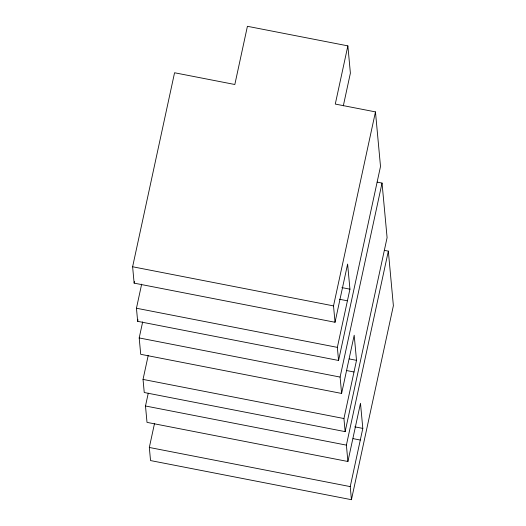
<?xml version="1.0" encoding="UTF-8"?>
<svg xmlns="http://www.w3.org/2000/svg" width="526" height="526" viewBox="0 0 526 526"><rect width="100%" height="100%" fill="white"/><g stroke="black" fill="none" stroke-linecap="round" stroke-linejoin="round"><path stroke-width="0.79" d="M141.658 284.152L136.451 308.236L137.661 321.333L338.566 360.468L337.35 347.37L349.935 289.168L347.614 264.065L335.029 322.267L134.13 283.133L132.618 266.761L174.56 72.759L234.833 84.502L247.417 26.3L347.864 45.867L350.388 73.153L343.32 105.838M134.13 283.133L134.478 281.541M137.661 321.333L138.009 319.729M148.24 355.326L143.033 379.41L144.242 392.508L345.148 431.636L343.932 418.538L356.516 360.343L354.195 335.24L341.611 393.441L140.712 354.307L139.199 337.935L142.664 321.899M154.532 423.384L149.325 447.468L150.535 460.566L351.44 499.7L350.231 486.603L362.808 428.401L360.488 403.297L347.903 461.499L147.004 422.365L145.492 405.993L148.266 393.172M347.864 45.867L335.279 104.069L375.465 111.893L380.508 166.466L338.566 360.468M335.029 322.267L333.517 305.895L375.465 111.893M341.611 393.441L340.098 377.07L382.04 183.068L377.221 182.127M345.148 431.636L387.09 237.64L382.04 183.068M347.903 461.499L346.391 445.127L388.339 251.126L384.322 250.343M351.44 499.7L393.382 305.698L388.339 251.126M341.9 287.604L349.935 289.168M339.382 299.241L347.416 300.806M132.618 266.761L333.517 305.895M136.451 308.236L337.35 347.37M349.284 358.929L356.516 360.343M346.765 370.574L353.998 371.981M139.199 337.935L340.098 377.07M143.033 379.41L343.932 418.538M354.774 426.836L362.808 428.401M353.064 438.631L360.297 440.045M145.492 405.993L346.391 445.127M149.325 447.468L350.231 486.603"/></g></svg>
